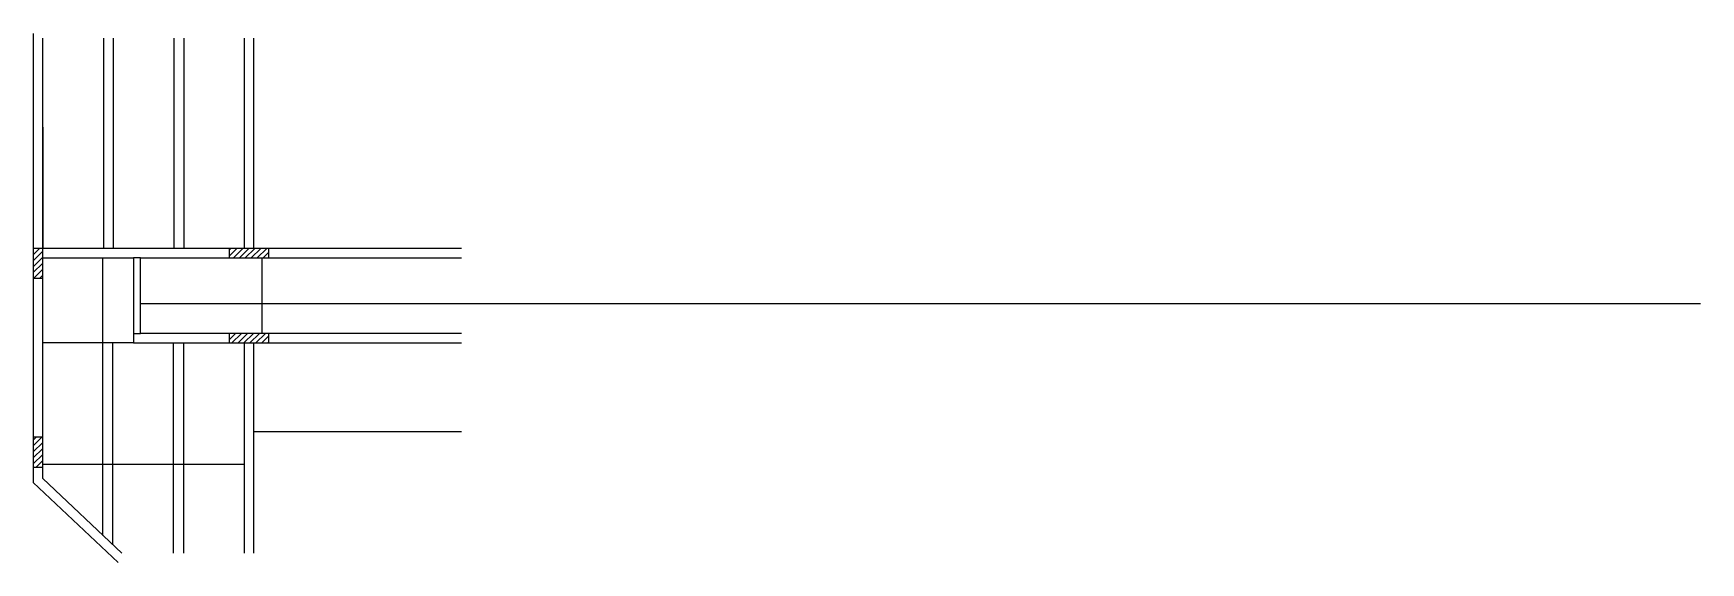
# Model space of a CAD drawing. Header units: metres. Extents: x 3628 to 6983, y 1667 to 2731.
import ezdxf

# ---------------------------------------------------------------- set-up
doc = ezdxf.new("R2010")
doc.units = ezdxf.units.M
for name, color, linetype in [('3', 7, 'Continuous'), ('7', 7, 'Continuous'), ('Painéis', 7, 'Continuous')]:
    doc.layers.add(name, color=color, linetype=linetype)

msp = doc.modelspace()

# ---------------------------------------------------------------- linework, layer by layer
at = {"layer": '3', "color": 7, "lineweight": 25}
for p, q in [((3628, 2286.3), (3640.7, 2299)), ((3628, 2298.3), (3628.7, 2299)), ((3628, 2274.3), (3647, 2293.3)), ((3628, 2262.2), (3647, 2281.2)), ((4022, 2283.6), (4037.4, 2299)), ((4022, 2295.6), (4025.4, 2299)), ((4030.5, 2280), (4049.5, 2299)), ((4042.5, 2280), (4061.5, 2299)), ((4054.5, 2280), (4073.5, 2299)), ((4066.5, 2280), (4085.5, 2299)), ((4078.5, 2280), (4097.5, 2299)), ((4090.6, 2280), (4102, 2291.5)), ((3628, 2250.2), (3647, 2269.2)), ((3628.8, 2239), (3647, 2257.2)), ((3640.8, 2239), (3647, 2245.2)), ((4022, 2115.3), (4034.7, 2128)), ((4022, 2127.3), (4022.7, 2128)), ((4027.7, 2109), (4046.7, 2128)), ((4039.8, 2109), (4058.8, 2128)), ((4051.8, 2109), (4070.8, 2128)), ((4063.8, 2109), (4082.8, 2128)), ((4075.8, 2109), (4094.8, 2128)), ((4087.8, 2109), (4102, 2123.2)), ((4099.9, 2109), (4102, 2111.1)), ((3628, 1901.6), (3645.4, 1919)), ((3628, 1913.6), (3633.4, 1919)), ((3628, 1889.6), (3647, 1908.6)), ((3628, 1877.6), (3647, 1896.6)), ((3628, 1865.5), (3647, 1884.5)), ((3633.5, 1859), (3647, 1872.5)), ((3645.5, 1859), (3647, 1860.5))]:
    msp.add_line(p, q, dxfattribs=at)
for points in [[(3628, 2731.5), (3628, 2299)], [(3647, 2299), (3647, 2722)], [(4052.5, 2722), (4052.5, 2299)], [(4071.5, 2299), (4071.5, 2722)], [(3836.5, 2299), (3647, 2299)], [(4022, 2299), (3836.5, 2299)], [(4489.5, 2299), (4102, 2299)], [(3647, 2280), (3829.5, 2280)], [(3829.5, 2280), (3829.5, 2109)], [(3843.5, 2280), (3829.5, 2280)], [(3843.5, 2280), (4022, 2280)], [(3843.5, 2128), (3843.5, 2280)], [(4102, 2280), (4489.5, 2280)], [(3628, 2239), (3628, 1919)], [(3647, 1919), (3647, 2239)], [(3829.5, 2128), (3843.5, 2128)], [(4022, 2128), (3843.5, 2128)], [(4489.5, 2128), (4102, 2128)], [(3829.5, 2109), (4022, 2109)], [(4052.5, 2109), (4052.5, 1686)], [(4071.5, 1686), (4071.5, 2109)], [(4102, 2109), (4489.5, 2109)], [(3628, 1859), (3628, 1828.3)], [(3647, 1836.4), (3647, 1859)], [(3628, 1828.3), (3798.4, 1667)], [(3806, 1686), (3647, 1836.4)]]:
    msp.add_lwpolyline(points, dxfattribs=at)
at = {"layer": '7', "color": 7, "lineweight": 25}
for points in [[(3628, 2239), (3647, 2239), (3647, 2299), (3628, 2299), (3628, 2239)], [(4022, 2280), (4102, 2280), (4102, 2299), (4022, 2299), (4022, 2280)], [(4022, 2109), (4102, 2109), (4102, 2128), (4022, 2128), (4022, 2109)], [(3628, 1859), (3647, 1859), (3647, 1919), (3628, 1919), (3628, 1859)]]:
    msp.add_lwpolyline(points, dxfattribs=at)
at = {"layer": 'Painéis', "color": 7, "lineweight": 25}
for p, q in [((3769, 2722), (3769, 2299)), ((3788.5, 2722), (3788.5, 2299)), ((3910.5, 2722), (3910.5, 2299)), ((3930.5, 2722), (3930.5, 2299)), ((3647, 2543), (3647, 2299)), ((3768, 1721.9), (3768, 2280)), ((4087.5, 2280), (4087.5, 2128)), ((3843.5, 2188.5), (6982.5, 2188.5)), ((3829, 2109), (3647, 2109)), ((3788, 1703), (3788, 2109)), ((3910, 1686), (3910, 2109)), ((3930.5, 1686), (3930.5, 2109)), ((4489.4, 1930), (4071.4, 1930)), ((3647, 1865), (4052.5, 1865))]:
    msp.add_line(p, q, dxfattribs=at)

doc.saveas('drawing.dxf')
